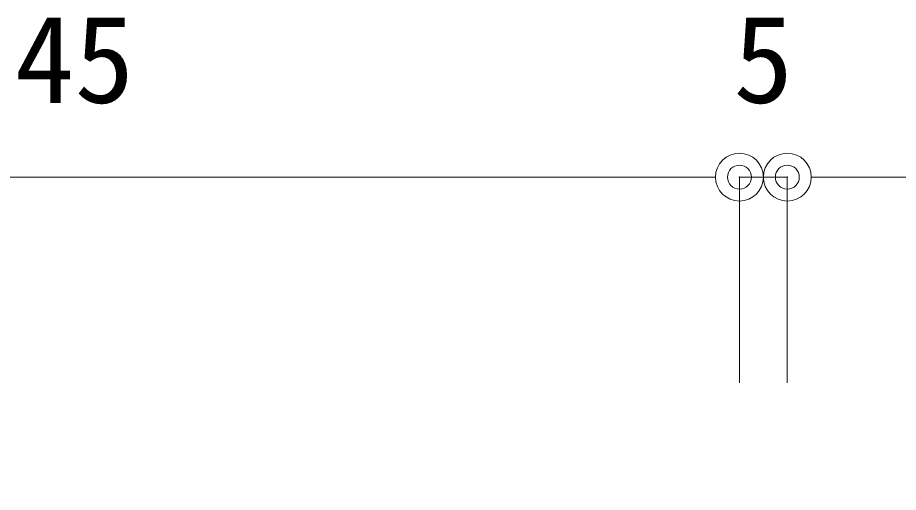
# Model space of a CAD drawing. Units: millimetres on the paper. Extents: x -420 to 420, y -297 to 297.
# Drawn here: x -259.08 to -240.69, y 154.21 to 164.13 of the extents above; entities that cross this region are included whole.
import ezdxf
from ezdxf.enums import TextEntityAlignment as Align

# ---------------------------------------------------------------- set-up
doc = ezdxf.new("R2010")
doc.units = ezdxf.units.MM
doc.header["$PDMODE"] = 32
doc.header["$PDSIZE"] = 0.5
for name, color, linetype, lineweight in [('0-0_0', 7, 'Continuous', 5), ('0-1_Defpoints', 7, 'Continuous', 18), ('0-7_0-A11-寸法_詳細', 5, 'Continuous', 18)]:
    doc.layers.add(name, color=color, linetype=linetype, lineweight=lineweight)
doc.styles.add('ＭＳ ゴシック', font='')
doc.styles.get('ＭＳ ゴシック').set_extended_font_data('MS Gothic')

# ---------------------------------------------------------------- blocks, each defined once
blk = doc.blocks.new('_Dot')
at = {"layer": '0-0_0'}
blk.add_line((-0.5, 0), (-1, 0), dxfattribs=at)
for radius in [0.5, 0.25]:
    blk.add_circle((0, 0), radius, dxfattribs=at)
blk = doc.blocks.new('D15')
at = {"layer": '0-1_Defpoints'}
blk.add_point((176.487, 457.796), dxfattribs=at)
at = {"layer": '0-7_0-A11-寸法_詳細'}
for p, q in [((148.487, 457.796), (175.487, 457.796)), ((176.487, 453.498), (176.487, 457.796))]:
    blk.add_line(p, q, dxfattribs=at)
blk.add_blockref('_Dot', (176.487, 457.796), dxfattribs=at)
at = {"layer": '0-7_0-A11-寸法_詳細', "color": 7, "style": 'ＭＳ ゴシック'}
blk.add_text('145', height=1.833, dxfattribs=at).set_placement((160.112, 458.797), align=Align.BOTTOM_LEFT)
blk = doc.blocks.new('D16')
at = {"layer": '0-1_Defpoints'}
for p in [(177.487, 457.796), (176.487, 449.498), (177.487, 449.498)]:
    blk.add_point(p, dxfattribs=at)
at = {"layer": '0-7_0-A11-寸法_詳細'}
for p, q in [((175.487, 457.796), (174.487, 457.796)), ((176.487, 453.498), (176.487, 457.796)), ((176.487, 457.796), (177.487, 457.796)), ((177.487, 453.498), (177.487, 457.796)), ((178.487, 457.796), (179.487, 457.796))]:
    blk.add_line(p, q, dxfattribs=at)
blk.add_blockref('_Dot', (176.487, 457.796), dxfattribs=at)
at = {"layer": '0-7_0-A11-寸法_詳細', "rotation": 180}
blk.add_blockref('_Dot', (177.487, 457.796), dxfattribs=at)
at = {"layer": '0-7_0-A11-寸法_詳細', "color": 7, "style": 'ＭＳ ゴシック'}
blk.add_text('5', height=1.833, dxfattribs=at).set_placement((176.362, 458.797), align=Align.BOTTOM_LEFT)
blk = doc.blocks.new('D17')
at = {"layer": '0-7_0-A11-寸法_詳細'}
for p, q in [((177.487, 453.498), (177.487, 457.796)), ((178.487, 457.796), (205.487, 457.796))]:
    blk.add_line(p, q, dxfattribs=at)
at = {"layer": '0-7_0-A11-寸法_詳細', "rotation": 180}
blk.add_blockref('_Dot', (177.487, 457.796), dxfattribs=at)

msp = doc.modelspace()

# ---------------------------------------------------------------- block references
at = {"layer": '0-7_0-A11-寸法_詳細'}
for name in ['D15', 'D16', 'D17']:
    msp.add_blockref(name, (-420.5, -297), dxfattribs=at)

doc.saveas('drawing.dxf')
